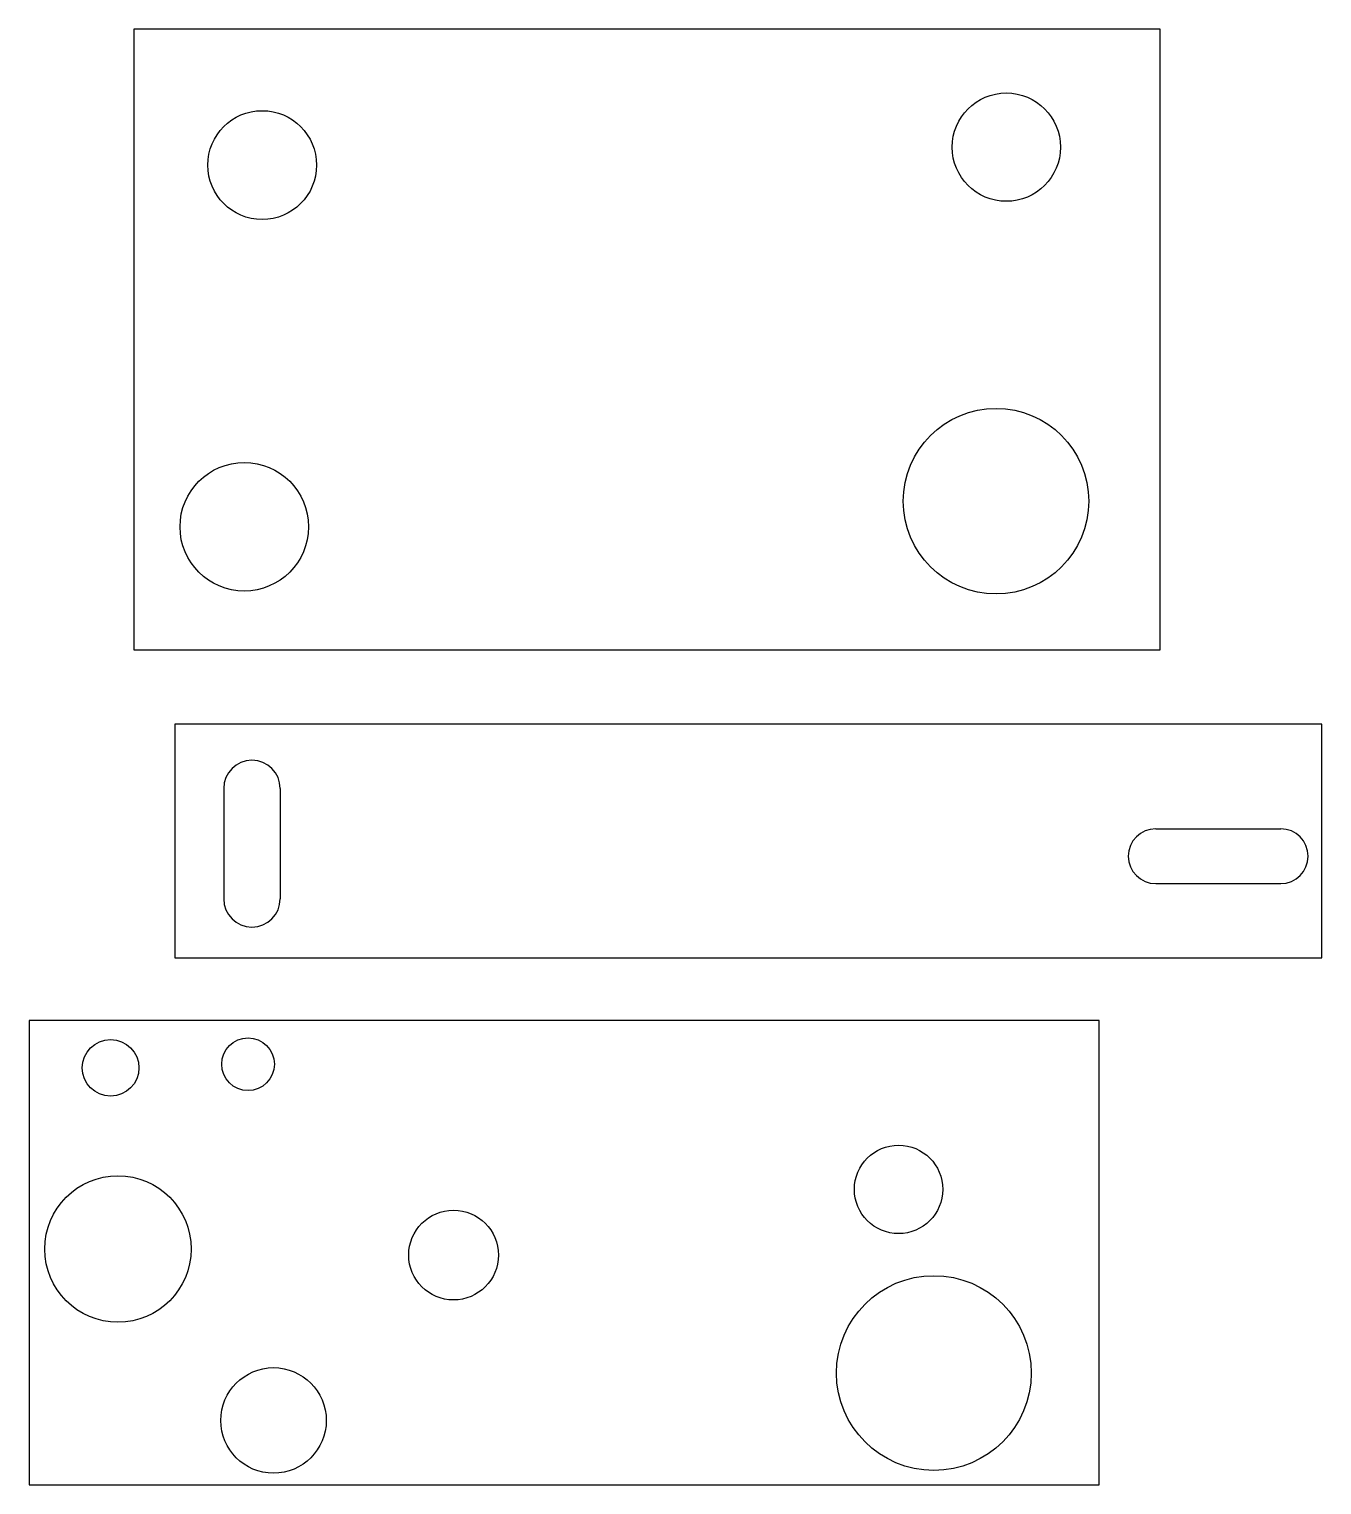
# Model space of a CAD drawing. Header units: millimetres. Extents: x 4 to 160, y -1 to 175.
import ezdxf

# ---------------------------------------------------------------- set-up
doc = ezdxf.new("R2010")
doc.units = ezdxf.units.MM
doc.layers.add('Face', color=7, linetype='CONTINUOUS')

msp = doc.modelspace()

# ---------------------------------------------------------------- linework, layer by layer
at = {"layer": 'Face'}
for p, q in [((16.61, 175.25), (16.61, 100.27)), ((140.55, 175.25), (16.61, 175.25)), ((140.55, 100.27), (140.55, 175.25)), ((16.61, 100.27), (140.55, 100.27)), ((21.57, 91.29), (21.57, 63.09)), ((160.07, 91.29), (21.57, 91.29)), ((160.07, 63.09), (160.07, 91.29)), ((27.46, 83.54), (27.46, 70.22)), ((34.27, 83.54), (34.27, 70.22)), ((140, 78.67), (155.09, 78.67)), ((140, 72.06), (155.09, 72.06)), ((21.57, 63.09), (160.07, 63.09)), ((3.96, 55.53), (3.96, -0.57)), ((133.18, 55.53), (3.96, 55.53)), ((133.18, -0.57), (133.18, 55.53)), ((3.96, -0.57), (133.18, -0.57))]:
    msp.add_line(p, q, dxfattribs=at)
for centre, radius in [((121.96, 161), 6.54), ((32.1, 158.83), 6.57), ((120.72, 118.24), 11.2), ((29.94, 115.15), 7.76), ((13.8, 49.8), 3.42), ((30.39, 50.24), 3.18), ((108.95, 35.12), 5.34), ((14.68, 27.92), 8.84), ((55.21, 27.19), 5.42), ((113.21, 12.94), 11.76), ((33.47, 7.22), 6.37)]:
    msp.add_circle(centre, radius, dxfattribs=at)
for centre, radius, start, end in [((30.87, 83.54), 3.41, 0, 180), ((140, 75.36), 3.31, 90, -90), ((155.09, 75.36), 3.31, -90, 90), ((30.87, 70.22), 3.41, 180, 0)]:
    msp.add_arc(centre, radius, start, end, dxfattribs=at)

doc.saveas('drawing.dxf')
